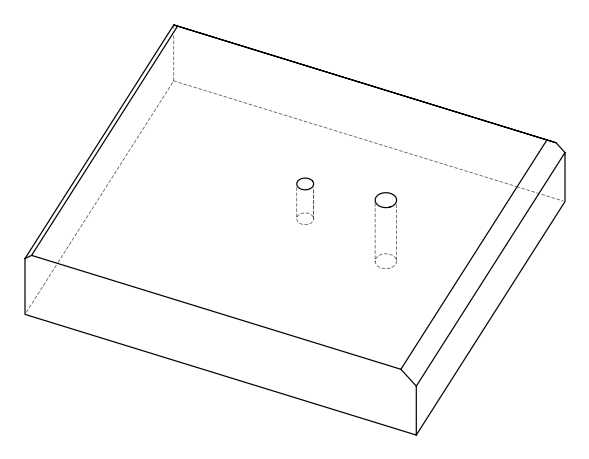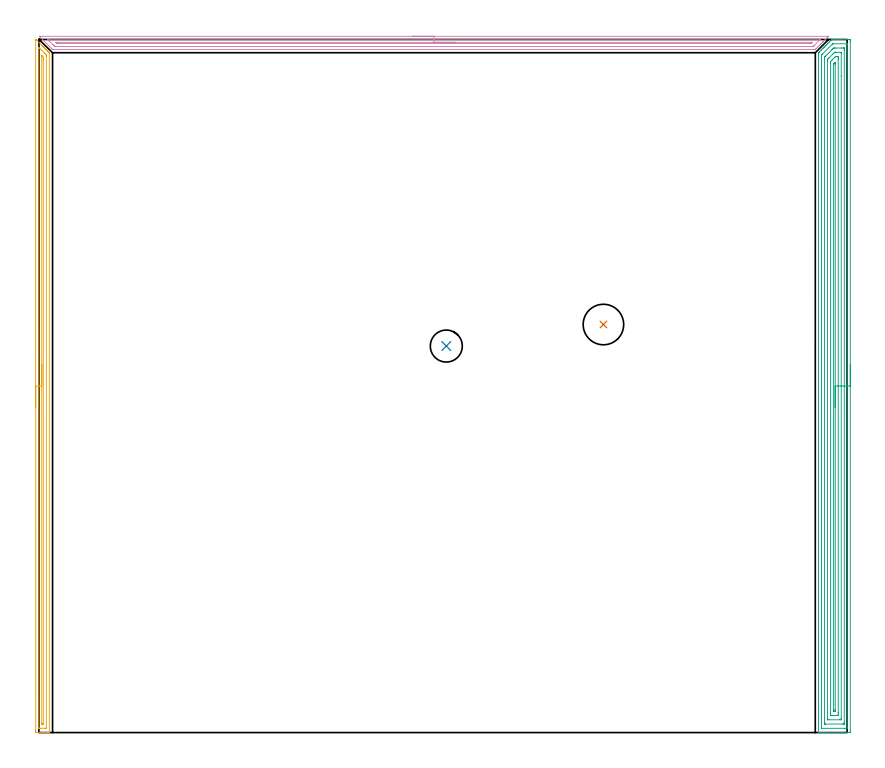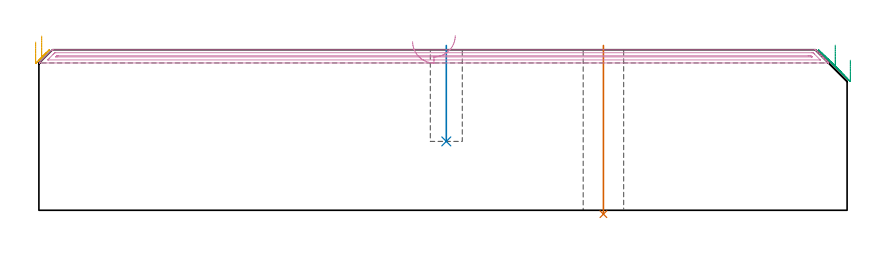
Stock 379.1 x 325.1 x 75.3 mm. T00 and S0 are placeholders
(PLAN: 5 operations, 2 tool changes, 33.1 min)
(1 INDEXABLE_INSERT_DRILL_THROUGH_HOLE_FROM_SOLID | STEP1HOLE | NXT0302_009 | 0.32 min | 21320 mm3)
(2 INDEXABLE_INSERT_DRILL_BLIND_HOLE_FROM_SOLID | STEP1POCKET | UGT0302_001 | 0.18 min | 7584 mm3)
(3 AREA_MILL | FG_CHAMFER_SURFACE | UGT0205_001 | 15.76 min | 36089 mm3)
(4 AREA_MILL_1 | FG_CHAMFER_SURFACE_1 | UGT0205_001 | 8.9 min | 7039 mm3)
(5 AREA_MILL_2 | FG_CHAMFER_SURFACE_2 | UGT0205_001 | 7.9 min | 6573 mm3)
(TOOL NXT0302_009 | Index. Insert Drill 19mm [880-D1900L25-05] | D19 PA176 FL95 Z2)
(TOOL UGT0302_001 | Indexable Insert Drill 15mm | D15 PA180 FL50 Z2)
(TOOL UGT0205_001 | Chamfer Mill 20 x 3 x 45 deg. | D20 FL50 Z2)
(OP 1 INDEXABLE_INSERT_DRILL_THROUGH_HOLE_FROM_SOLID)
G17 G21 G94 G90
T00 M6
G54
G17 G0 G90 X264.8 Y191.4 S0 M3
G43 Z85.3 H1
G94 G81 G98 Z-1.832 F250. R77.3
G80
M5
M2
(OP 2 INDEXABLE_INSERT_DRILL_BLIND_HOLE_FROM_SOLID)
G17 G21 G94 G90
T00 M6
G54
G17 G0 G90 X191.1 Y181.3 S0 M3
G43 Z85.3 H0
G94 G81 G98 Z32.3 F250. R77.3
G80
M5
M2
(OP 3 AREA_MILL)
G17 G21 G94 G90
T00 M6
G54
G17 G0 G90 X380.6 Y172.55 S1061 M3
G43 Z85.3 H0
Z70.4
G94 G1 Y172.512 Z69.528 F250.
Y172.398 Z68.664
Y172.209 Z67.812
Y171.947 Z66.98
Y171.613 Z66.174
Y171.21 Z65.4
Y170.742 Z64.664
Y170.21 Z63.972
Y169.621 Z63.329
Y168.978 Z62.74
Y168.286 Z62.208
Y167.55 Z61.74
Y166.776 Z61.337
Y165.97 Z61.003
Y165.138 Z60.741
Y164.286 Z60.552
Y163.422 Z60.438
Y162.55 Z60.4
Y0.603
X380.595 Y0.13 Z60.403
X380.592 Y0.01 Z60.406
X380.467 Y0. Z60.53
X369.634 Z71.361
X368.185 Z72.812
X366.997 Z73.998
X366.379 Z74.62
X366.118 Z74.881
X365.992 Y0.001 Z75.007
X365.706 Y0.01 Z75.293
X365.7 Y0.157 Z75.3
Y318.251
X365.701 Y318.895 Z75.286
X365.886 Y319.087 Z75.113
X365.943 Y319.143 Z75.056
X366.118 Y319.319 Z74.88
X366.835 Y320.036 Z74.164
X366.997 Y320.198 Z74.
X367.727 Y320.928 Z73.271
X367.876 Y321.077 Z73.121
X368.294 Y321.494 Z72.706
X368.315 Y321.515 Z72.685
X368.62 Y321.82 Z72.379
X368.755 Y321.957 Z72.242
X369.136 Y322.336 Z71.864
X369.258 Y322.459 Z71.741
X369.512 Y322.713 Z71.487
X369.634 Y322.836 Z71.362
X369.977 Y323.177 Z71.022
X370.178 Y323.378 Z70.821
X370.404 Y323.605 Z70.594
X370.513 Y323.715 Z70.483
X370.952 Y324.153 Z70.047
X371.392 Y324.594 Z69.604
X371.594 Y324.795 Z69.405
X371.661 Y324.861 Z69.339
X371.831 Y325.032 Z69.168
X371.892 Y325.092 Z69.107
X371.903 Y325.1 Z69.096
X372.295 Z68.705
X373.15 Z67.845
X375.217 Z65.78
X375.787 Z65.208
X376.248 Z64.748
X379.897 Z61.1
X380.182 Y325.096 Z60.815
X380.592 Y325.09 Z60.406
X380.595 Y324.916 Z60.403
X380.599 Y324.497 Z60.401
X380.6 Y324.073 Z60.4
Y162.55
X379.186 Z61.814
X379.185 Y2.507 Z61.815
X379.184 Y2.387 Z61.816
X379.179 Y2.011 Z61.821
X378.803 Y2.003 Z62.197
X378.424 Y2.001 Z62.576
X377.927 Y2. Z63.073
X367.194 Y2.001 Z73.806
X367.166 Y2.002 Z73.834
X367.137 Y2.007 Z73.863
X367.121 Y2.012 Z73.879
X367.12 Y2.033 Z73.88
X367.115 Y2.267 Z73.885
Y317.359
X367.119 Y317.745 Z73.881
X367.121 Y317.838 Z73.879
X367.161 Y317.899 Z73.839
X367.25 Y317.994 Z73.75
X367.501 Y318.251 Z73.499
X372.118 Y322.867 Z68.882
X372.271 Y323.015 Z68.729
X372.338 Y323.076 Z68.662
X372.396 Y323.09 Z68.604
X372.52 Y323.095 Z68.48
X372.769 Y323.099 Z68.231
X379.106 Z61.894
X379.134 Y323.098 Z61.866
X379.163 Y323.093 Z61.837
X379.179 Y323.088 Z61.821
X379.18 Y323.067 Z61.82
X379.185 Y322.833 Z61.815
X379.186 Y162.55 Z61.814
X377.772 Z63.228
X377.771 Y4.835 Z63.229
X377.769 Y4.172 Z63.231
X377.766 Y4.058 Z63.234
X377.764 Y4.01 Z63.236
X377.71 Y4.004 Z63.29
X377.545 Y4.002 Z63.455
X376.836 Y4. Z64.164
X368.924 Z72.076
X368.755 Y4.003 Z72.245
X368.586 Y4.007 Z72.414
X368.542 Y4.01 Z72.458
X368.535 Y4.037 Z72.465
X368.532 Y4.096 Z72.468
X368.53 Y4.172 Z72.47
X368.529 Y4.401 Z72.471
Y5.064
Y316.467
X368.531 Y316.694 Z72.469
X368.534 Y316.772 Z72.466
X368.537 Y316.826 Z72.463
X368.564 Y316.855 Z72.436
X368.755 Y317.053 Z72.245
X368.905 Y317.206 Z72.095
X369.058 Y317.359 Z71.942
X372.005 Y320.306 Z68.995
X372.271 Y320.572 Z68.729
X372.449 Y320.748 Z68.551
X372.634 Y320.928 Z68.366
X372.813 Y321.09 Z68.187
X372.983 Y321.097 Z68.017
X373.15 Y321.099 Z67.85
X373.86 Y321.1 Z67.14
X376.497 Z64.503
X377.376 Z63.624
X377.545 Y321.097 Z63.455
X377.714 Y321.093 Z63.286
X377.758 Y321.09 Z63.242
X377.765 Y321.063 Z63.235
X377.768 Y321.004 Z63.232
X377.77 Y320.928 Z63.23
X377.771 Y320.699 Z63.229
X377.772 Y320.036 Z63.228
Y162.55
X376.357 Z64.643
Y6.849
X376.355 Y6.272 Z64.645
X376.352 Y6.077 Z64.648
X376.351 Y6.016 Z64.649
X376.309 Y6.01 Z64.691
X376.205 Y6.006 Z64.795
X375.787 Y6. Z65.213
X375.744 Z65.256
X370.47 Z70.53
X370.092 Y6.004 Z70.908
X369.998 Y6.007 Z71.002
X369.956 Y6.01 Z71.044
X369.95 Y6.037 Z71.05
X369.948 Y6.125 Z71.052
X369.944 Y6.534 Z71.056
X369.943 Y17.029 Z71.057
Y315.26
X369.945 Y315.574 Z71.055
X369.947 Y315.719 Z71.053
X369.95 Y315.786 Z71.05
X369.993 Y315.833 Z71.007
X370.124 Y315.97 Z70.876
X370.513 Y316.364 Z70.487
X370.564 Y316.415 Z70.436
X372.335 Y318.186 Z68.665
X372.778 Y318.629 Z68.222
X373.15 Y318.998 Z67.85
X373.225 Y319.068 Z67.776
X373.249 Y319.088 Z67.751
X373.298 Y319.092 Z67.702
X373.402 Y319.096 Z67.598
X373.611 Y319.099 Z67.389
X374.029 Y319.1 Z66.971
X375.83 Z65.17
X376.208 Y319.096 Z64.792
X376.302 Y319.093 Z64.698
X376.345 Y319.09 Z64.655
X376.35 Y319.063 Z64.65
X376.352 Y318.975 Z64.648
X376.356 Y318.566 Z64.644
X376.357 Y307.977 Z64.643
Y162.55
X374.943 Z66.057
Y9.526
X374.942 Y8.633 Z66.058
X374.941 Y8.6 Z66.059
X374.908 Y8.01 Z66.092
X374.649 Y8.004 Z66.351
X374.029 Y8.001 Z66.971
X373.774 Y8. Z67.226
X372.014 Y8.002 Z68.986
X371.392 Y8.01 Z69.608
X371.359 Y8.633 Z69.641
X371.358 Y8.668 Z69.642
X371.357 Y9.526 Z69.643
Y313.79
X371.359 Y314.682 Z69.641
X371.36 Y314.715 Z69.64
X371.364 Y314.748 Z69.636
X371.392 Y314.782 Z69.608
X371.781 Y315.179 Z69.219
X372.172 Y315.574 Z68.828
X373.15 Y316.551 Z67.85
X373.557 Y316.946 Z67.443
X373.719 Y317.09 Z67.281
X374.029 Y317.095 Z66.971
X374.287 Y317.097 Z66.713
X374.908 Y317.09 Z66.092
X374.941 Y316.467 Z66.059
X374.942 Y316.432 Z66.058
X374.943 Y315.574 Z66.057
Y162.55
X373.529 Z67.471
Y10.926
X373.527 Y10.418 Z67.473
X373.524 Y10.038 Z67.476
X373.523 Y10.015 Z67.478
X373.509 Y10.01 Z67.491
X373.459 Y10.005 Z67.541
X373.356 Y10.002 Z67.644
X373.15 Y10. Z67.85
X373.013 Z67.987
X372.903 Y10.002 Z68.097
X372.83 Y10.005 Z68.17
X372.789 Y10.01 Z68.211
X372.778 Y10.016 Z68.222
X372.777 Y10.034 Z68.223
X372.773 Y10.418 Z68.227
X372.771 Y10.802 Z68.229
Y11.31
X372.772 Y313.282 Z68.228
X372.774 Y313.536 Z68.226
X372.777 Y313.662 Z68.223
X372.78 Y313.721 Z68.22
X372.842 Y313.79 Z68.158
X372.996 Y313.947 Z68.004
X373.15 Y314.101 Z67.85
X373.442 Y314.386 Z67.558
X373.519 Y314.459 Z67.481
X373.524 Y314.372 Z67.476
X373.527 Y314.3 Z67.473
X373.528 Y313.79 Z67.472
X373.529 Y313.405 Z67.471
Y162.55
Y161.678 Z67.509
Y160.814 Z67.623
Y159.962 Z67.812
Y159.13 Z68.074
Y158.324 Z68.408
Y157.55 Z68.811
Y156.814 Z69.28
Y156.122 Z69.811
Y155.479 Z70.4
Y154.89 Z71.043
Y154.358 Z71.735
Y153.89 Z72.471
Y153.487 Z73.245
Y153.153 Z74.051
Y152.891 Z74.883
Y152.702 Z75.735
Y152.588 Z76.6
Y152.55 Z77.471
G0 Z85.3
M5
M2
(OP 4 AREA_MILL_1)
G17 G21 G94 G90
T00 M6
G54
G17 G0 G90 X175.3 Y326.6 S1061 M3
G43 Z85.3 H0
Z79.1
G94 G1 X175.338 Z78.228 F250.
X175.452 Z77.364
X175.641 Z76.512
X175.903 Z75.68
X176.237 Z74.874
X176.64 Z74.1
X177.109 Z73.364
X177.64 Z72.672
X178.229 Z72.029
X178.872 Z71.44
X179.564 Z70.908
X180.3 Z70.44
X181.074 Z70.037
X181.88 Z69.703
X182.712 Z69.441
X183.564 Z69.252
X184.428 Z69.138
X185.3 Z69.1
X370.377 Y326.599 Z69.101
X370.384 Y326.597 Z69.103
X370.389 Y326.593 Z69.107
X370.385 Y326.586 Z69.114
X370.377 Y326.577 Z69.122
X370.359 Y326.559 Z69.141
X369.947 Y326.145 Z69.552
X369.441 Y325.64 Z70.059
X369.065 Y325.263 Z70.434
X368.888 Y325.088 Z70.611
X368.714 Y324.914 Z70.785
X368.183 Y324.382 Z71.316
X367.995 Y324.195 Z71.505
X367.866 Y324.066 Z71.634
X367.742 Y323.941 Z71.756
X367.697 Y323.896 Z71.802
X367.017 Y323.217 Z72.483
X366.861 Y323.059 Z72.638
X366.804 Y323.003 Z72.695
X366.168 Y322.369 Z73.331
X365.979 Y322.177 Z73.519
X365.32 Y321.52 Z74.18
X365.097 Y321.296 Z74.4
X364.472 Y320.672 Z75.028
X364.421 Y320.621 Z75.078
X364.204 Y320.407 Z75.286
X364.196 Y320.404 Z75.289
X363.977 Y320.4 Z75.3
X6.625
X6.404 Y320.404 Z75.289
X6.396 Y320.407 Z75.286
X6.27 Y320.529 Z75.168
X6.179 Y320.621 Z75.078
X0.372 Y326.429 Z69.27
X0.223 Y326.586 Z69.113
X0.213 Y326.598 Z69.101
X0.365 Y326.6 Z69.1
X185.3
Y325.186 Z70.514
X366.287 Y325.185 Z70.515
X366.484 Y325.181 Z70.519
X366.519 Y325.179 Z70.521
X366.514 Y325.17 Z70.53
X366.501 Y325.153 Z70.547
X366.412 Y325.062 Z70.638
X366.304 Y324.953 Z70.747
X363.75 Y322.399 Z73.301
X363.528 Y322.178 Z73.522
X363.303 Y321.959 Z73.741
X363.203 Y321.865 Z73.835
X363.14 Y321.821 Z73.879
X363.042 Y321.819 Z73.881
X362.635 Y321.815 Z73.885
X7.886
X7.481 Y321.821 Z73.879
X7.429 Y321.833 Z73.867
X7.346 Y321.91 Z73.79
X7.223 Y322.029 Z73.671
X7.072 Y322.178 Z73.522
X6.631 Y322.618 Z73.082
X4.868 Y324.382 Z71.318
X4.392 Y324.861 Z70.839
X4.176 Y325.086 Z70.614
X4.105 Y325.179 Z70.521
X4.392 Y325.184 Z70.516
X4.471 Y325.185 Z70.515
X185.3 Y325.186 Z70.514
Y323.772 Z71.928
X362.36 Y323.771 Z71.929
X362.46 Y323.769 Z71.931
X362.635 Y323.765 Z71.935
X362.653 Y323.762 Z71.938
X362.645 Y323.75 Z71.95
X362.635 Y323.735 Z71.965
X362.516 Y323.617 Z72.083
X362.398 Y323.5 Z72.2
X362.175 Y323.287 Z72.413
X362.104 Y323.235 Z72.465
X362.012 Y323.233 Z72.467
X361.741 Y323.23 Z72.47
X361.123 Y323.229 Z72.471
X360.848
X9.134
X8.859 Y323.23 Z72.47
X8.584 Y323.233 Z72.467
X8.506 Y323.235 Z72.465
X8.47 Y323.241 Z72.459
X8.45 Y323.258 Z72.442
X8.365 Y323.338 Z72.362
X8.201 Y323.5 Z72.2
X7.965 Y323.742 Z71.958
X7.954 Y323.765 Z71.935
X7.965 Y323.766 Z71.934
X8.584 Y323.771 Z71.929
X185.3 Y323.772 Z71.928
X186.172 Z71.966
X187.037 Z72.08
X187.888 Z72.269
X188.72 Z72.531
X189.526 Z72.865
X190.3 Z73.268
X191.036 Z73.737
X191.728 Z74.268
X192.371 Z74.857
X192.96 Z75.501
X193.492 Z76.193
X193.96 Z76.928
X194.363 Z77.702
X194.697 Z78.508
X194.959 Z79.34
X195.148 Z80.192
X195.262 Z81.057
X195.3 Z81.928
G0 Z85.3
M5
M2
(OP 5 AREA_MILL_2)
G17 G21 G94 G90
T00 M6
G54
G17 G0 G90 X-1.5 Y152.547 S1061 M3
G43 Z85.3 H0
Z78.9
G94 G1 Y152.585 Z78.028 F250.
Y152.699 Z77.164
Y152.888 Z76.312
Y153.15 Z75.48
Y153.484 Z74.674
Y153.887 Z73.9
Y154.355 Z73.164
Y154.887 Z72.472
Y155.476 Z71.829
Y156.119 Z71.24
Y156.811 Z70.708
Y157.547 Z70.24
Y158.321 Z69.837
Y159.127 Z69.503
Y159.959 Z69.241
Y160.811 Z69.052
Y161.675 Z68.938
Y162.547 Z68.9
Y324.857
X-1.499 Y325.092 Z68.901
X-1.498 Y325.094 Z68.902
X-1.484 Y325.1 Z68.915
X-1.418 Z68.981
X-1.302 Z69.096
X-1.292 Y325.092 Z69.107
X-1.058 Y324.858 Z69.342
X1.751 Y322.049 Z72.151
X1.981 Y321.82 Z72.379
X2.144 Y321.659 Z72.539
X2.305 Y321.496 Z72.703
X2.427 Y321.374 Z72.825
X2.588 Y321.215 Z72.982
X2.746 Y321.055 Z73.144
X2.873 Y320.928 Z73.271
X3.031 Y320.771 Z73.426
X3.188 Y320.613 Z73.586
X3.319 Y320.482 Z73.717
X3.475 Y320.327 Z73.87
X3.629 Y320.172 Z74.027
X3.765 Y320.036 Z74.163
X3.919 Y319.884 Z74.314
X4.071 Y319.73 Z74.468
X4.212 Y319.59 Z74.609
X4.363 Y319.44 Z74.758
X4.512 Y319.289 Z74.91
X4.658 Y319.143 Z75.055
X4.807 Y318.996 Z75.202
X4.846 Y318.953 Z75.242
X4.896 Y318.895 Z75.289
X4.9 Y318.698 Z75.3
Y0.157
X4.897 Y0.01 Z75.288
X4.869 Y0.007 Z75.26
X4.523 Y0. Z74.922
X4.099 Z74.498
X3.475 Z73.87
X2.276 Z72.673
X1.7 Z72.094
X-0.963 Y0.001 Z69.433
X-1.205 Y0.003 Z69.191
X-1.491 Y0.008 Z68.905
X-1.494 Y0.069 Z68.903
X-1.499 Y0.603 Z68.901
X-1.5 Y1.143 Z68.9
Y162.547
X-0.086 Z70.314
Y320.938
X-0.075 Y321.414 Z70.325
X0.421 Y320.928 Z70.821
X2.588 Y318.763 Z72.988
X3.097 Y318.251 Z73.497
X3.475 Y317.863 Z73.875
X3.486 Y317.359 Z73.886
Y317.348
Y2.377
X3.475 Y2.01 Z73.875
X2.971 Y2.002 Z73.371
X0.812 Y2. Z71.212
X0.308 Y2.002 Z70.708
X-0.075 Y2.01 Z70.325
X-0.086 Y2.387 Z70.314
Y2.398
Y162.547
X1.328 Z71.728
X1.329 Y317.359 Z71.729
X1.33 Y317.512 Z71.73
X1.332 Y317.536 Z71.732
X1.333 Y317.549 Z71.733
X1.36 Y317.529 Z71.76
X1.54 Y317.359 Z71.94
X1.7 Y317.198 Z72.1
X2.059 Y316.83 Z72.459
X2.066 Y316.467 Z72.466
X2.07 Y316.095 Z72.47
X2.071 Y315.574 Z72.471
X2.072 Y315.201 Z72.472
X2.071 Y4.172 Z72.471
X2.07 Y4.079 Z72.47
X2.068 Y4.033 Z72.468
X2.066 Y4.017 Z72.466
X2.041 Y4.01 Z72.441
X1.869 Y4.002 Z72.269
X1.7 Y4.001 Z72.1
X1.529 Y4.002 Z71.929
X1.415 Y4.007 Z71.815
X1.335 Y4.012 Z71.735
X1.333 Y4.048 Z71.733
X1.33 Y4.172 Z71.73
X1.329 Y4.545 Z71.729
X1.328 Y162.547 Z71.728
Y163.419 Z71.766
Y164.283 Z71.88
Y165.135 Z72.069
Y165.967 Z72.332
Y166.773 Z72.665
Y167.547 Z73.068
Y168.283 Z73.537
Y168.975 Z74.068
Y169.618 Z74.657
Y170.207 Z75.301
Y170.739 Z75.993
Y171.207 Z76.728
Y171.61 Z77.502
Y171.944 Z78.308
Y172.206 Z79.14
Y172.395 Z79.992
Y172.509 Z80.857
Y172.547 Z81.728
G0 Z85.3
M5
M2
